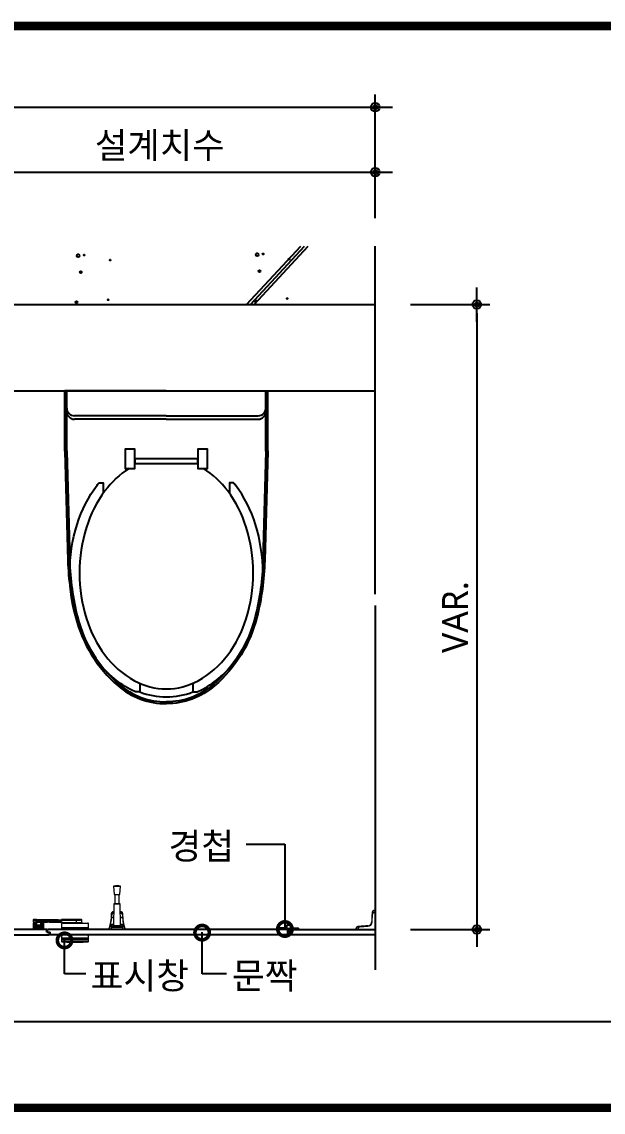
# Model space of a CAD drawing. Extents: x -256 to 8104, y -176 to 5714.
# Drawn here: x 3810 to 4485, y 2764 to 4029 of the extents above; entities that cross this region are included whole.
import ezdxf
from ezdxf.enums import TextEntityAlignment as Align

# ---------------------------------------------------------------- set-up
doc = ezdxf.new("R2010")
doc.units = 0
doc.header["$LTSCALE"] = 30
doc.layers.get('0').update_dxf_attribs({"linetype": 'CONTINUOUS'})
doc.layers.get('DEFPOINTS').update_dxf_attribs({"linetype": 'CONTINUOUS'})
for name, color, linetype in [('0_toilet', 6, 'CONTINUOUS'), ('DIM', 7, 'CONTINUOUS'), ('HAT', 8, 'CONTINUOUS'), ('경첩', 4, 'CONTINUOUS'), ('문자', 3, 'CONTINUOUS'), ('부자재', 4, 'CONTINUOUS'), ('옷걸이', 4, 'CONTINUOUS'), ('잠금쇠(회전형)', 4, 'CONTINUOUS'), ('치수', 1, 'CONTINUOUS'), ('해치', 8, 'CONTINUOUS')]:
    doc.layers.add(name, color=color, linetype=linetype)
doc.styles.add('돋움', font='malgun.ttf')
doc.dimstyles.new('10', dxfattribs={"dimscale": 10, "dimtxt": 3, "dimasz": 1, "dimexe": 1.5, "dimexo": 2, "dimgap": 1, "dimtad": 1, "dimdec": 0, "dimlunit": 6, "dimtxsty": '돋움', "dimblk": 'DIMDOT', "dimcen": -1, "dimdle": 1.5, "dimclrt": 3, "dimazin": 3, "dimtfac": 1, "dimtdec": 0, "dimtix": 1, "dimtmove": 2, "dimatfit": 3, "dimldrblk": 'DIMDOT', "dimarcsym": 0})

# ---------------------------------------------------------------- blocks, each defined once
blk = doc.blocks.new('DIMDOT')
at = {"linetype": 'Continuous'}
blk.add_line((-2, 0), (2, 0), dxfattribs=at)
for radius in [0.5, 0.25]:
    blk.add_circle((0, 0), radius, dxfattribs=at)
blk = doc.blocks.new('*D534')
at = {"layer": 'DEFPOINTS', "color": 0}
for p in [(202714.7, 3914.8), (202714.7, 3189.8), (202811.6, 3189.8)]:
    blk.add_point(p, dxfattribs=at)
at = {"layer": 'DIM', "color": 0, "lineweight": -2, "ltscale": 10}
for p, q in [((202734.7, 3914.8), (202826.6, 3914.8)), ((202811.6, 3904.8), (202811.6, 3199.8)), ((202734.7, 3189.8), (202826.6, 3189.8))]:
    blk.add_line(p, q, dxfattribs=at)
at = {"layer": 'DIM', "color": 0, "lineweight": -2, "xscale": 10, "yscale": 10, "zscale": 10}
for p, rotation in [((202811.6, 3914.8), 90), ((202811.6, 3189.8), 270)]:
    blk.add_blockref('DIMDOT', p, dxfattribs=dict(at, rotation=rotation))
at = {"layer": 'DIM', "color": 3, "insert": (202786.4, 3552.3), "char_height": 30, "attachment_point": 5, "rotation": 90, "style": '돋움'}
blk.add_mtext('VAR.', dxfattribs=at)
blk = doc.blocks.new('_DOTSMALL')
at = {"color": 0, "linetype": 'ByBlock', "const_width": 0.5}
blk.add_lwpolyline([(-0.0625, 0, 1), (0.0625, 0, 1)], format="xyb", close=True, dxfattribs=at)
blk = doc.blocks.new('A$C63EC304E')
at = {"layer": '치수', "color": 1, "xscale": 2.5, "yscale": 2.5, "zscale": 2.5, "rotation": 234.3098741996962}
blk.add_blockref('_DOTSMALL', (0.312, 0.312), dxfattribs=at)
blk = doc.blocks.new('A$C2BC9653E')
at = {"layer": '치수', "xscale": 0.3333333333333333, "yscale": 0.3333333333333333, "zscale": 0.3333333333333333}
blk.add_blockref('A$C63EC304E', (0, 0), dxfattribs=at)
blk = doc.blocks.new('A$C7FC71301')
at = {"layer": '치수', "rotation": 180}
blk.add_blockref('A$C2BC9653E', (0.208, 0.208), dxfattribs=at)
blk = doc.blocks.new('A$C4A20372B')
at = {"layer": '치수'}
blk.add_blockref('A$C7FC71301', (0, 0), dxfattribs=at)
blk = doc.blocks.new('A$C566469F5')
at = {"layer": '치수'}
blk.add_blockref('A$C4A20372B', (0, 0), dxfattribs=at)
blk = doc.blocks.new('A$C7E317CD4')
at = {"layer": '해치', "xscale": 2, "yscale": 2, "zscale": 2}
blk.add_blockref('A$C566469F5', (0, 0), dxfattribs=at)
blk = doc.blocks.new('A$C601D7F27')
at = {"layer": '치수'}
blk.add_blockref('A$C7E317CD4', (0, 0), dxfattribs=at)
blk = doc.blocks.new('A$C38802C08')
at = {"layer": '치수'}
blk.add_blockref('A$C601D7F27', (0, 0), dxfattribs=at)
blk = doc.blocks.new('*D535')
at = {"layer": 'DEFPOINTS', "color": 0}
for p in [(202693.7, 4068.3), (202193.7, 3995.2), (202693.7, 3995.2)]:
    blk.add_point(p, dxfattribs=at)
at = {"layer": 'DIM', "color": 0, "lineweight": -2, "ltscale": 10}
for p, q in [((202193.7, 4015.2), (202193.7, 4083.3)), ((202693.7, 4015.2), (202693.7, 4083.3)), ((202203.7, 4068.3), (202683.7, 4068.3))]:
    blk.add_line(p, q, dxfattribs=at)
at = {"layer": 'DIM', "color": 0, "lineweight": -2, "xscale": 10, "yscale": 10, "zscale": 10, "rotation": 180}
blk.add_blockref('DIMDOT', (202193.7, 4068.3), dxfattribs=at)
at = {"layer": 'DIM', "color": 0, "lineweight": -2, "xscale": 10, "yscale": 10, "zscale": 10}
blk.add_blockref('DIMDOT', (202693.7, 4068.3), dxfattribs=at)
at = {"layer": 'DIM', "color": 3, "insert": (202443.7, 4098), "char_height": 30, "attachment_point": 5, "style": '돋움'}
blk.add_mtext('설계치수', dxfattribs=at)
blk = doc.blocks.new('*D536')
at = {"layer": 'DEFPOINTS', "color": 0}
for p in [(202693.7, 4143.7), (201193.7, 3995.2), (202693.7, 3995.2)]:
    blk.add_point(p, dxfattribs=at)
at = {"layer": 'DIM', "color": 0, "lineweight": -2, "ltscale": 10}
for p, q in [((201193.7, 4015.2), (201193.7, 4158.7)), ((202693.7, 4015.2), (202693.7, 4158.7)), ((201203.7, 4143.7), (202683.7, 4143.7))]:
    blk.add_line(p, q, dxfattribs=at)
at = {"layer": 'DIM', "color": 0, "lineweight": -2, "xscale": 10, "yscale": 10, "zscale": 10, "rotation": 180}
blk.add_blockref('DIMDOT', (201193.7, 4143.7), dxfattribs=at)
at = {"layer": 'DIM', "color": 0, "lineweight": -2, "xscale": 10, "yscale": 10, "zscale": 10}
blk.add_blockref('DIMDOT', (202693.7, 4143.7), dxfattribs=at)
at = {"layer": 'DIM', "color": 3, "insert": (201943.7, 4173.3), "char_height": 30, "attachment_point": 5, "style": '돋움'}
blk.add_mtext('설계치수', dxfattribs=at)
blk = doc.blocks.new('A$C10E41893')
at = {"layer": '부자재'}
for p, q in [((6.5, 0), (6.5, 196)), ((123.3, 196), (6.5, 196)), ((123.3, 192.5), (6.5, 192.5)), ((54.8, 0), (54.8, 177.5)), ((61.4, 0), (61.4, 177.5)), ((6.5, 0), (6.5, -196)), ((54.8, 0), (54.8, -177.5)), ((61.4, 0), (61.4, -177.5)), ((123.3, -192.5), (6.5, -192.5)), ((123.3, -196), (6.5, -196))]:
    blk.add_line(p, q, dxfattribs=at)
for points in [[(122.7, 196, -0.012538), (123.3, 196), (334.6, 190.3, -0.055395), (444.7, 175.1, -0.154276), (576.9, 93.3, -0.179504), (611.5, 0, -0.179504)], [(122.8, 192.5, -0.012538), (123.2, 192.5), (334.5, 186.8, -0.055395), (443.8, 171.7, -0.154276), (574.3, 91, -0.179504), (608, 0, -0.179504)], [(572, 51.4), (588.8, 51.4), (588.8, 59.6, 0.021185), (583.3, 70.7, 0.106084), (528.4, 133.7, 0.085733), (452.6, 172.4, 0.075373), (358.7, 186.6, 0.075373), (264.8, 172.4, 0.085733), (189, 133.7, 0.007337), (184.4, 130.1), (184.4, 122), (204.7, 122)], [(156.7, -72, 0.089162), (200.2, -118.7, 0.085733), (270.3, -154.5, 0.075373), (358.7, -167.9, 0.075373), (447.1, -154.5, 0.085733), (517.2, -118.7, 0.106084), (567, -61.6, 0.126931), (582.8, 0, 0.126931), (567, 61.6, 0.106084), (517.2, 118.7, 0.085733), (447.1, 154.5, 0.075373), (358.7, 167.9, 0.075373), (270.3, 154.5, 0.085733), (200.2, 118.7, 0.089162), (156.7, 72)], [(588.8, -51.4, 0.090214), (598.2, 0, 0.090214), (588.8, 51.4, 0.106084)], [(122.7, -196, 0.012538), (123.3, -196), (334.6, -190.3, 0.055395), (444.7, -175.1, 0.154276), (576.9, -93.3, 0.179504), (611.5, 0, 0.179504)], [(122.8, -192.5, 0.012538), (123.2, -192.5), (334.5, -186.8, 0.055395), (443.8, -171.7, 0.154276), (574.3, -91, 0.179504), (608, 0, 0.179504)], [(572, -51.4), (588.8, -51.4), (588.8, -59.6, -0.021185), (583.3, -70.7, -0.106084), (528.4, -133.7, -0.085733), (452.6, -172.4, -0.075373), (358.7, -186.6, -0.075373), (264.8, -172.4, -0.085733), (189, -133.7, -0.007337), (184.4, -130.1), (184.4, -122), (204.7, -122)]]:
    blk.add_lwpolyline(points, format="xyb", dxfattribs=at)
blk.add_lwpolyline([(138, -60.8), (119.3, -60.8), (119.3, -79.5), (156.7, -79.5), (156.7, -60.8), (138, -60.8), (147.3, -60.8), (147.3, 60.8), (138, 60.8), (156.7, 60.8), (156.7, 79.5), (119.3, 79.5), (119.3, 60.8), (138, 60.8), (138, -60.8), (119.3, -60.8)], dxfattribs=at)
for centre, start, end in [((39.8, 177.5), 0, 90), ((46.4, 177.5), 0, 90), ((39.8, -177.5), 270, 0), ((46.4, -177.5), 270, 0)]:
    blk.add_arc(centre, 15, start, end, dxfattribs=at)
blk = doc.blocks.new('BASIC_20', base_point=(198473.5, 213.7))
for p, q in [((202693.7, 3578.9), (202693.7, 3982.5)), ((201193.7, 3914.8), (202693.7, 3914.8)), ((201193.7, 3814.8), (202693.7, 3814.8)), ((202693.7, 3565.6), (202693.7, 3143))]:
    blk.add_line(p, q)
at = {"color": 8}
for p, q in [((200957.6, 3083), (202920.2, 3083)), ((202920.2, 3083), (204305.4, 3083))]:
    blk.add_line(p, q, dxfattribs=at)
at = {"color": 8, "const_width": 10}
for points in [[(200957.6, 4237.9), (204305.4, 4237.9)], [(198520.9, 2983), (204305.4, 2983)]]:
    blk.add_lwpolyline(points, dxfattribs=at)
at = {"layer": '0_toilet'}
for p, q in [((202312.7, 3189.8), (202083.7, 3189.8)), ((202312.7, 3186.8), (202312.7, 3189.8)), ((202592.3, 3189.8), (202313.4, 3189.8)), ((202313.4, 3186.8), (202313.4, 3189.8)), ((202592.3, 3183.8), (202592.3, 3189.8)), ((202593.8, 3189.8), (202693.7, 3189.8)), ((202593.8, 3183.8), (202593.8, 3189.8)), ((202083.7, 3183.8), (202315.7, 3183.8)), ((202312.7, 3186.8), (202316.4, 3186.8)), ((202315.7, 3183.8), (202315.7, 3186.8)), ((202316.4, 3183.8), (202316.4, 3186.8)), ((202592.3, 3183.8), (202316.4, 3183.8)), ((202693.7, 3183.8), (202593.8, 3183.8))]:
    blk.add_line(p, q, dxfattribs=at)
at = {"layer": '경첩', "color": 4, "linetype": 'Continuous', "lineweight": 15}
for p, q in [((202689.7, 3204.2), (202689.5, 3201.3)), ((202689.5, 3201.3), (202689.8, 3201.1)), ((202689.5, 3201.3), (202689.8, 3201.1)), ((202689.5, 3201.3), (202689.5, 3200.9)), ((202689.5, 3200.9), (202689.8, 3200.7)), ((202689.5, 3200.7), (202689.8, 3200.4)), ((202689.5, 3200.7), (202689.5, 3199.8)), ((202690.1, 3207.5), (202689.7, 3198.6)), ((202689.7, 3205.6), (202690, 3205.3)), ((202689.7, 3205.2), (202690, 3205)), ((202689.7, 3205.2), (202689.7, 3204.6)), ((202689.7, 3204.6), (202689.9, 3204.3)), ((202689.7, 3204.2), (202689.9, 3204)), ((202689.9, 3208.9), (202689.8, 3206.2)), ((202689.8, 3206.2), (202690, 3206)), ((202689.9, 3208.9), (202690.1, 3208.7)), ((202689.9, 3198.6), (202690.3, 3207.5)), ((202690, 3209.5), (202690.2, 3209.4)), ((202690.2, 3210), (202690.1, 3207.5)), ((202690.4, 3208.6), (202690.5, 3210)), ((202692.4, 3209.8), (202692.4, 3209.9)), ((202692.4, 3209.9), (202693.7, 3209.9)), ((202692.4, 3209.8), (202692.4, 3209.5)), ((202693.7, 3209.8), (202692.4, 3209.8)), ((202692.4, 3209.5), (202693.7, 3209.5)), ((202692.6, 3212), (202692.6, 3212.3)), ((202693.7, 3212.3), (202692.6, 3212.3)), ((202692.6, 3212), (202693.7, 3212)), ((202693.7, 3212), (202693.7, 3212.3)), ((202693.7, 3209.9), (202693.7, 3212)), ((202693.7, 3209.5), (202693.7, 3209.8)), ((202693.7, 3209.5), (202693.7, 3191.3)), ((202671.4, 3190.9), (202671.2, 3190.9)), ((202671.2, 3190.9), (202671.2, 3189.8)), ((202671.2, 3189.8), (202671.4, 3189.8)), ((202671.4, 3189.8), (202671.4, 3190.9)), ((202671.4, 3189.8), (202673.6, 3189.8)), ((202675.9, 3193.4), (202673.4, 3193.3)), ((202673.4, 3193), (202674.9, 3193.1)), ((202673.6, 3189.8), (202673.6, 3191)), ((202673.6, 3191), (202673.7, 3191)), ((202673.7, 3191), (202673.9, 3191)), ((202673.7, 3191), (202673.7, 3189.8)), ((202673.7, 3189.8), (202673.9, 3189.8)), ((202673.9, 3193.5), (202674, 3193.5)), ((202673.9, 3193.5), (202674.1, 3193.3)), ((202673.9, 3189.8), (202673.9, 3191)), ((202692.2, 3189.8), (202673.9, 3189.8)), ((202677.2, 3193.7), (202674, 3193.5)), ((202684.9, 3193.8), (202675.9, 3193.4)), ((202675.9, 3193.1), (202684.9, 3193.6)), ((202677.2, 3193.7), (202677.5, 3193.5)), ((202677.9, 3193.7), (202678.1, 3193.5)), ((202678.2, 3193.7), (202678.5, 3193.5)), ((202681.6, 3193.9), (202678.9, 3193.8)), ((202678.9, 3193.8), (202679.2, 3193.5)), ((202681.6, 3193.9), (202681.9, 3193.7)), ((202682.3, 3193.9), (202682.5, 3193.7)), ((202682.6, 3193.9), (202682.9, 3193.7)), ((202683.3, 3194), (202683.5, 3193.7)), ((202684.7, 3194), (202683.3, 3194)), ((202684.9, 3194.1), (202684.7, 3194)), ((202684.7, 3194), (202684.9, 3193.8)), ((202685.9, 3194.2), (202686.1, 3194)), ((202686.4, 3194.4), (202686.6, 3194.2)), ((202686.7, 3194.5), (202686.9, 3194.3)), ((202687.1, 3194.7), (202687.3, 3194.6)), ((202687.4, 3194.9), (202687.5, 3194.7)), ((202688.4, 3195.9), (202688.6, 3195.7)), ((202688.6, 3196.1), (202688.8, 3195.9)), ((202688.9, 3196.6), (202689, 3196.4)), ((202689, 3196.8), (202689.2, 3196.6)), ((202689.1, 3197.2), (202689.3, 3197)), ((202689.5, 3197.5), (202689.3, 3197.7)), ((202689.3, 3197.7), (202689.5, 3197.5)), ((202689.5, 3199.3), (202689.4, 3199.2)), ((202689.4, 3199.2), (202689.7, 3199)), ((202689.4, 3199.2), (202689.4, 3198.6)), ((202689.4, 3198.3), (202689.6, 3198.1)), ((202689.4, 3198.1), (202689.6, 3197.9)), ((202689.5, 3199.8), (202689.7, 3199.5)), ((202689.5, 3199.8), (202689.5, 3199.7)), ((202689.5, 3199.7), (202689.7, 3199.4)), ((202689.5, 3199.7), (202689.5, 3199.3)), ((202689.5, 3199.3), (202689.7, 3199.1))]:
    blk.add_line(p, q, dxfattribs=at)
at = {"layer": '경첩', "color": 4, "linetype": 'Continuous', "lineweight": 15, "flags": 128}
for points in [[(202689.5, 3201.3), (202689.5, 3201.3), (202689.5, 3201.3)], [(202689.5, 3200.9), (202689.5, 3200.8), (202689.5, 3200.8), (202689.5, 3200.7)], [(202689.8, 3206.2), (202689.8, 3206.1), (202689.8, 3206), (202689.8, 3205.9), (202689.8, 3205.8), (202689.8, 3205.7), (202689.7, 3205.6), (202689.7, 3205.6), (202689.7, 3205.6)], [(202689.9, 3209.5), (202689.9, 3209.5), (202690, 3209.5), (202690, 3209.5), (202690, 3209.5), (202690, 3209.5), (202690, 3209.5), (202690, 3209.5), (202690, 3209.5)], [(202689.9, 3209.5), (202689.9, 3209.3), (202689.9, 3209.2), (202689.9, 3209.1), (202689.9, 3208.9)], [(202690.1, 3207.5), (202690.1, 3207.5), (202690.1, 3207.5), (202690.1, 3207.5), (202690.2, 3207.5), (202690.2, 3207.5), (202690.2, 3207.5), (202690.3, 3207.5), (202690.3, 3207.5)], [(202690.5, 3210), (202690.4, 3210), (202690.4, 3210), (202690.3, 3210), (202690.3, 3210), (202690.2, 3210), (202690.2, 3210), (202690.2, 3210), (202690.2, 3210)], [(202673.4, 3193), (202673.4, 3193.1), (202673.4, 3193.1), (202673.4, 3193.2), (202673.4, 3193.2), (202673.4, 3193.2), (202673.4, 3193.2), (202673.4, 3193.3), (202673.4, 3193.3)], [(202675.9, 3193.4), (202675.9, 3193.4), (202675.9, 3193.4), (202675.9, 3193.3), (202675.9, 3193.3), (202675.9, 3193.3), (202675.9, 3193.2), (202675.9, 3193.2), (202675.9, 3193.1)], [(202677.9, 3193.7), (202677.9, 3193.7), (202677.9, 3193.7), (202677.8, 3193.7), (202677.7, 3193.7), (202677.6, 3193.7), (202677.5, 3193.7), (202677.4, 3193.7), (202677.2, 3193.7)], [(202678.9, 3193.8), (202678.8, 3193.8), (202678.7, 3193.8), (202678.6, 3193.8), (202678.5, 3193.8), (202678.4, 3193.7), (202678.3, 3193.7), (202678.3, 3193.7), (202678.2, 3193.7), (202678.2, 3193.7)], [(202682.3, 3193.9), (202682.3, 3193.9), (202682.2, 3193.9), (202682.2, 3193.9), (202682.1, 3193.9), (202682, 3193.9), (202681.9, 3193.9), (202681.7, 3193.9), (202681.6, 3193.9)], [(202683.3, 3194), (202683.2, 3194), (202683, 3194), (202682.9, 3194), (202682.8, 3194), (202682.7, 3194), (202682.7, 3193.9), (202682.6, 3193.9), (202682.6, 3193.9)], [(202684.9, 3193.8), (202684.9, 3193.8), (202684.9, 3193.8), (202684.9, 3193.8), (202684.9, 3193.7), (202684.9, 3193.7), (202684.9, 3193.6), (202684.9, 3193.6), (202684.9, 3193.6)], [(202689.3, 3197.7), (202689.3, 3197.7), (202689.3, 3197.7)], [(202689.4, 3198.3), (202689.4, 3198.1), (202689.4, 3198.1)], [(202689.7, 3198.6), (202689.7, 3198.6), (202689.7, 3198.6), (202689.7, 3198.6), (202689.7, 3198.6), (202689.8, 3198.6), (202689.8, 3198.6), (202689.9, 3198.6), (202689.9, 3198.6)]]:
    blk.add_lwpolyline(points, dxfattribs=at)
at = {"layer": '경첩', "color": 4, "linetype": 'Continuous', "lineweight": 15}
for centre, radius, start, end in [((202692.4, 3207.4), 2.35, 90, 177.3017), ((202692.6, 3209.9), 2.35, 90, 177.3017), ((202692.4, 3207.4), 2.1, 90, 177.3017), ((202692.6, 3209.9), 2.1, 90, 177.3017), ((202673.5, 3190.9), 2.35, 92.6983, 180), ((202673.5, 3190.9), 2.1, 92.6983, 180), ((202676, 3191), 2.35, 92.6983, 180), ((202676, 3191), 2.1, 92.6983, 180), ((202684.7, 3198.8), 5.25, 272.6983, 357.3017), ((202684.7, 3198.8), 5, 272.6983, 357.3017), ((202684.7, 3198.8), 4.75, 272.6983, 285), ((202684.7, 3198.8), 4.75, 284.9998, 291.7506), ((202684.7, 3198.8), 4.75, 294.9948, 301.2998), ((202684.7, 3198.8), 4.75, 301.2991, 304.3858), ((202684.7, 3198.8), 4.75, 304.3849, 322.5608), ((202684.7, 3198.8), 4.75, 322.5612, 325.6145), ((202684.7, 3198.8), 4.75, 325.6151, 331.8264), ((202684.7, 3198.8), 4.75, 335.0052, 340.234), ((202684.7, 3198.8), 4.75, 340.234, 346.7569), ((202684.7, 3198.8), 4.75, 346.8377, 351.3944), ((202684.7, 3198.8), 4.75, 354.0912, 357.3017), ((202692.2, 3191.3), 1.5, 270, 0)]:
    blk.add_arc(centre, radius, start, end, dxfattribs=at)
at = {"layer": '부자재'}
for p, q in [((202581.6, 3190.7), (202581.6, 3189.8)), ((202592.3, 3189.8), (202581.6, 3189.8)), ((202589.3, 3191.9), (202582.1, 3191.4)), ((202582.9, 3190.9), (202582.9, 3189.8)), ((202593.1, 3190.3), (202593.1, 3189.5)), ((202593.3, 3189.5), (202593.1, 3189.5)), ((202593.3, 3190.3), (202593.3, 3189.5)), ((202593.8, 3189.8), (202604.8, 3189.8)), ((202593.8, 3189.8), (202593.8, 3189.8)), ((202596.1, 3191.9), (202604.2, 3191.4)), ((202603.5, 3190.9), (202603.5, 3189.8)), ((202604.8, 3190.7), (202604.8, 3189.8))]:
    blk.add_line(p, q, dxfattribs=at)
at = {"layer": '부자재', "color": 1}
blk.add_circle((202593.2, 3193), 2.34, dxfattribs=at)
at = {"layer": '부자재'}
for centre, radius, start, end in [((202582.3, 3190.7), 0.7, 101.7765, 181.6712), ((202583.7, 3190.6), 0.884, 113.4077, 164.5497), ((202589.3, 3193.2), 1.29, 272.9231, 352.4724), ((202593.2, 3193), 2.62, 270, 180), ((202593.5, 3188.8), 1.65, 102.5267, 141.5475), ((202592.8, 3188.8), 1.65, 43.1003, 77.4733), ((202593.3, 3192.6), 2.86, 280.084, 345.9792), ((202597.1, 3193.2), 1.29, 187.5276, 267.0769), ((202602.7, 3190.6), 0.884, 15.4503, 67.3004), ((202604.1, 3190.7), 0.7, 358.3288, 78.2235)]:
    blk.add_arc(centre, radius, start, end, dxfattribs=at)
at = {"layer": '옷걸이', "lineweight": 15}
for p, q in [((202390.2, 3240.1), (202390.9, 3230.6)), ((202390.2, 3240.1), (202398.2, 3240.1)), ((202397.4, 3230.6), (202398.2, 3240.1)), ((202390.9, 3230.6), (202397.4, 3230.6)), ((202391.7, 3230.6), (202391.7, 3219.8)), ((202396.7, 3219.8), (202396.7, 3230.6)), ((202390.4, 3219.5), (202390.2, 3194.3)), ((202397.9, 3219.5), (202390.4, 3219.5)), ((202390.7, 3219.8), (202394.2, 3219.8)), ((202394.2, 3219.8), (202397.7, 3219.8)), ((202398.2, 3194.3), (202397.9, 3219.5)), ((202387.9, 3204.1), (202390.3, 3204.1)), ((202390.3, 3203.3), (202387.9, 3203.3)), ((202390.4, 3210.4), (202390.3, 3210.4)), ((202390.3, 3210.4), (202390.3, 3210.3)), ((202390.4, 3210.3), (202390.3, 3210.3)), ((202390.3, 3208.8), (202390.3, 3208.4)), ((202390.3, 3208.8), (202390.4, 3208.8)), ((202390.3, 3208.4), (202390.3, 3208.4)), ((202398.1, 3210.4), (202398, 3210.4)), ((202398.1, 3210.3), (202398, 3210.3)), ((202398, 3208.8), (202398.1, 3208.8)), ((202398.1, 3208.4), (202398, 3208.4)), ((202398.1, 3210.4), (202398.1, 3210.3)), ((202398.1, 3208.8), (202398.1, 3208.4)), ((202398.1, 3204.1), (202400.5, 3204.1)), ((202400.5, 3203.3), (202398.1, 3203.3)), ((202384.7, 3189.8), (202385.5, 3192.3)), ((202387.1, 3189.8), (202384.7, 3189.8)), ((202385.5, 3192.3), (202385.5, 3192.4)), ((202385.5, 3192.3), (202385.5, 3192.3)), ((202386.5, 3193.1), (202386.4, 3193.1)), ((202387.9, 3195.2), (202386.5, 3195.2)), ((202387.9, 3195.2), (202386.5, 3195.2)), ((202386.5, 3193), (202386.5, 3193)), ((202401.9, 3193), (202386.5, 3193)), ((202387.9, 3192.3), (202387.1, 3189.8)), ((202401.3, 3189.8), (202387.1, 3189.8)), ((202387.9, 3194.6), (202387.9, 3195.2)), ((202387.9, 3192.3), (202387.9, 3193)), ((202387.9, 3193), (202400.5, 3193)), ((202400.5, 3192.3), (202387.9, 3192.3)), ((202399, 3194.3), (202389.4, 3194.3)), ((202400.4, 3195.2), (202400.5, 3194.6)), ((202401.9, 3195.2), (202400.5, 3195.2)), ((202401.9, 3195.2), (202400.5, 3195.2)), ((202400.5, 3192.3), (202400.5, 3193)), ((202401.3, 3189.8), (202400.5, 3192.3)), ((202403.7, 3189.8), (202401.3, 3189.8)), ((202402, 3193.1), (202401.9, 3193.1)), ((202402, 3193.1), (202401.9, 3193.1)), ((202401.9, 3193), (202401.9, 3193)), ((202402.8, 3192.4), (202402.8, 3192.3)), ((202402.8, 3192.3), (202402.9, 3192.3)), ((202402.9, 3192.3), (202403.7, 3189.8))]:
    blk.add_line(p, q, dxfattribs=at)
at = {"layer": '옷걸이', "lineweight": 15, "flags": 128}
for points in [[(202387.6, 3203.3), (202387.6, 3203.3), (202387.6, 3203.3), (202387.7, 3203.3), (202387.7, 3203.3), (202387.7, 3203.3), (202387.8, 3203.3), (202387.8, 3203.3), (202387.9, 3203.3)], [(202390.3, 3210.4), (202390.2, 3210.4), (202389.9, 3210.4), (202389.6, 3210.3), (202389.2, 3210.3), (202388.9, 3210.2), (202388.7, 3210), (202388.4, 3209.9), (202388.2, 3209.7), (202388, 3209.5), (202387.9, 3209.3), (202387.8, 3209), (202387.8, 3208.8), (202387.8, 3208.8)], [(202390.3, 3210.3), (202389.8, 3210.3), (202389.4, 3210.2), (202389.1, 3210.1), (202388.7, 3210), (202388.4, 3209.8), (202388.1, 3209.6), (202388, 3209.3), (202387.8, 3209.1), (202387.8, 3208.7), (202387.8, 3208.7)], [(202387.8, 3207.2), (202387.8, 3207.5), (202387.9, 3207.7), (202388.1, 3208), (202388.3, 3208.2), (202388.6, 3208.4), (202389, 3208.5), (202389.3, 3208.7), (202389.7, 3208.7), (202390.3, 3208.8)], [(202390.3, 3208.4), (202389.8, 3208.4), (202389.4, 3208.3), (202389.1, 3208.2), (202388.8, 3208.1), (202388.5, 3207.9), (202388.3, 3207.7), (202388.2, 3207.5), (202388.1, 3207.2), (202388, 3207)], [(202400.6, 3208.7), (202400.6, 3208.7), (202400.6, 3208.9), (202400.5, 3209.2), (202400.4, 3209.4), (202400.3, 3209.6), (202400.1, 3209.8), (202399.9, 3209.9), (202399.6, 3210.1), (202399.3, 3210.2), (202399, 3210.3), (202398.7, 3210.4), (202398.4, 3210.4), (202398.1, 3210.4)], [(202400.6, 3208.7), (202400.6, 3209), (202400.5, 3209.2), (202400.3, 3209.5), (202400.1, 3209.7), (202399.8, 3209.9), (202399.5, 3210.1), (202399.1, 3210.2), (202398.7, 3210.3), (202398.2, 3210.3), (202398.1, 3210.3)], [(202398.1, 3208.8), (202398.5, 3208.8), (202398.9, 3208.7), (202399.3, 3208.6), (202399.7, 3208.4), (202400, 3208.2), (202400.2, 3208), (202400.4, 3207.8), (202400.6, 3207.5), (202400.6, 3207.2)], [(202400.4, 3207), (202400.3, 3207.3), (202400.2, 3207.5), (202400, 3207.8), (202399.8, 3208), (202399.5, 3208.1), (202399.2, 3208.3), (202398.9, 3208.4), (202398.5, 3208.4), (202398.1, 3208.4)], [(202400.8, 3203.3), (202400.8, 3203.3), (202400.8, 3203.3), (202400.7, 3203.3), (202400.7, 3203.3), (202400.7, 3203.3), (202400.6, 3203.3), (202400.6, 3203.3), (202400.5, 3203.3)], [(202386.3, 3195), (202386.3, 3195), (202386.3, 3195)], [(202386.5, 3193.1), (202386.4, 3193.1), (202386.4, 3193.1)], [(202386.5, 3195.2), (202386.5, 3195.2), (202386.5, 3195.2)], [(202386.5, 3193.1), (202386.5, 3193.1), (202386.5, 3193)], [(202386.5, 3193.1), (202386.5, 3193.1), (202386.5, 3193.1)], [(202388.7, 3193.1), (202388.3, 3193.1), (202388, 3193.1), (202388, 3193.1), (202388.1, 3193.2), (202388.3, 3193.2), (202388.5, 3193.2)], [(202390.2, 3195.6), (202389.6, 3195.5), (202388.4, 3195.5)], [(202400, 3195.5), (202398.4, 3195.6), (202398.2, 3195.6)], [(202399.9, 3193.2), (202400.2, 3193.2), (202400.4, 3193.2), (202400.4, 3193.1), (202400.2, 3193.1), (202399.9, 3193.1), (202399.4, 3193.1)], [(202401.9, 3193), (202401.9, 3193.1), (202401.9, 3193.1)], [(202401.9, 3193.1), (202401.9, 3193.1), (202401.9, 3193.1)]]:
    blk.add_lwpolyline(points, dxfattribs=at)
at = {"layer": '옷걸이', "lineweight": 15}
for centre, radius, start, end in [((202394.2, 3229.8), 11, 68.7607, 111.2393), ((202390.7, 3219.5), 0.25, 90, 179.5), ((202397.7, 3219.5), 0.25, 0.5, 90), ((202335, 3207.5), 52.8, 346.2317, 355.4136), ((202335, 3207.5), 53, 346.5097, 355.4136), ((202335, 3207.5), 52.8, 355.4136, 356.451), ((202335, 3207.5), 52.8, 356.4511, 359.6096), ((202387.9, 3204.3), 0.23, 185.4574, 275.1888), ((202335, 3207.5), 52.8, 359.6096, 1.2369), ((202388, 3207.2), 0.227, 188.2087, 276.392), ((202335, 3207.4), 53, 356.4511, 359.6096), ((202354, 3206.7), 34.1, 354.2736, 355.5668), ((202335, 3209.2), 55.3, 359.6189, 1.2073), ((202453.4, 3209.2), 55.3, 178.7927, 180.3811), ((202400.4, 3207.2), 0.227, 263.608, 351.7913), ((202453.4, 3207.4), 53, 180.3904, 183.5489), ((202400.5, 3204.3), 0.23, 264.8112, 354.5426), ((202434.4, 3206.7), 34.1, 184.4333, 185.7264), ((202453.4, 3207.5), 53, 184.5864, 193.4903), ((202453.4, 3207.5), 52.8, 178.7631, 180.3904), ((202453.4, 3207.5), 52.8, 180.3904, 183.5489), ((202453.4, 3207.5), 52.8, 183.5489, 184.5865), ((202453.4, 3207.5), 52.8, 184.5864, 193.7683), ((202336.3, 3207.2), 51.5, 343.2376, 346.2577), ((202386.6, 3192), 1.17, 101.397, 160.6752), ((202386.5, 3192), 1, 89.9937, 161.8081), ((202336.6, 3207.4), 51.3, 343.5226, 346.2377), ((202386.5, 3194.9), 0.25, 90.2728, 166.2395), ((202386.5, 3194.9), 0.247, 89.2585, 165.9158), ((202386, 3195.3), 2.24, 284.8265, 3.5932), ((202386.1, 3194.9), 1.81, 282.0607, 352.5143), ((202388.2, 3195.2), 0.248, 89.5881, 179.723), ((202388.3, 3195.1), 0.376, 79.9393, 150.5456), ((202388.3, 3195.2), 0.307, 84.7786, 118.9817), ((202388, 3194.6), 1.43, 284.1057, 346.9245), ((202394.3, 3594.2), 401.1, 269.1968, 270.7316), ((202400.4, 3194.6), 1.44, 193.1186, 255.9655), ((202400.1, 3195.1), 0.4, 32.0092, 97.8083), ((202400.1, 3195.2), 0.271, 58.6344, 97.6053), ((202402.4, 3195.3), 2.24, 176.3909, 255.1894), ((202400.2, 3195.2), 0.248, 0.277, 90.4119), ((202402.3, 3194.9), 1.8, 186.7864, 258.2605), ((202401.9, 3194.9), 0.25, 13.7617, 89.4531), ((202401.9, 3194.9), 0.247, 14.0842, 90.7415), ((202451.6, 3207.3), 51.2, 193.7584, 196.469), ((202401.9, 3192), 1, 18.1919, 90.0063), ((202401.8, 3192), 1.16, 19.2937, 79.3942), ((202452.4, 3207.3), 51.7, 193.7493, 196.7564)]:
    blk.add_arc(centre, radius, start, end, dxfattribs=at)
at = {"layer": '잠금쇠(회전형)', "linetype": 'Continuous', "lineweight": 15}
for p, q in [((202296.9, 3200.9), (202296.9, 3198.4)), ((202299.3, 3201.4), (202297.4, 3201.4)), ((202325.7, 3201.2), (202303.2, 3201.2)), ((202325.7, 3201.2), (202303.2, 3201.2)), ((202303.2, 3201.2), (202303.2, 3201.2)), ((202303.2, 3200.9), (202347.2, 3200.9)), ((202303.2, 3200.4), (202303.2, 3200.9)), ((202303.2, 3200.4), (202303.2, 3198.9)), ((202347.2, 3200.4), (202303.2, 3200.4)), ((202325.7, 3201.2), (202325.7, 3201.2)), ((202352.9, 3201.4), (202329.6, 3201.4)), ((202347.2, 3200.9), (202347.2, 3200.4)), ((202347.2, 3197.9), (202347.2, 3200.4)), ((202353.4, 3197.9), (202353.4, 3200.9)), ((202296.9, 3198.4), (202300.2, 3198.4)), ((202296.9, 3196.8), (202296.9, 3189.8)), ((202297.3, 3196.8), (202296.9, 3196.8)), ((202296.9, 3189.8), (202309.4, 3189.8)), ((202297.3, 3191.8), (202297.3, 3196.8)), ((202297.3, 3196.8), (202297.8, 3196.8)), ((202309, 3191.8), (202297.3, 3191.8)), ((202297.4, 3197.3), (202297.8, 3197.3)), ((202297.8, 3196.8), (202297.8, 3197.3)), ((202297.8, 3197.3), (202299.7, 3197.3)), ((202297.8, 3196.8), (202297.8, 3192.2)), ((202299.7, 3196.8), (202297.8, 3196.8)), ((202297.8, 3192.2), (202297.9, 3192.3)), ((202297.9, 3196.3), (202299.7, 3196.3)), ((202297.9, 3192.3), (202297.9, 3196.3)), ((202298.4, 3195.8), (202297.9, 3196.3)), ((202297.9, 3192.3), (202298, 3192.3)), ((202298, 3192.3), (202308.3, 3192.3)), ((202298.4, 3195.8), (202298.4, 3192.3)), ((202299.7, 3195.8), (202298.4, 3195.8)), ((202298.9, 3194.8), (202298.9, 3193.3)), ((202306.1, 3194.8), (202298.9, 3194.8)), ((202298.9, 3193.3), (202306.1, 3193.3)), ((202299.2, 3195), (202305.9, 3195)), ((202305.9, 3193), (202299.2, 3193)), ((202299.7, 3196.8), (202299.7, 3197.3)), ((202299.7, 3197.3), (202300.7, 3197.3)), ((202299.7, 3196.3), (202299.7, 3196.8)), ((202300.2, 3196.8), (202299.7, 3196.8)), ((202299.7, 3196.3), (202299.7, 3195.8)), ((202299.7, 3196.3), (202300.2, 3196.3)), ((202300.7, 3195.8), (202299.7, 3195.8)), ((202300.2, 3198.4), (202300.2, 3198.4)), ((202300.2, 3196.8), (202300.2, 3196.3)), ((202300.7, 3196.8), (202300.2, 3196.8)), ((202300.2, 3196.3), (202300.7, 3196.3)), ((202300.7, 3197.9), (202300.7, 3195)), ((202329.6, 3198.9), (202303.2, 3198.9)), ((202305.7, 3195), (202305.7, 3197.9)), ((202305.7, 3197.3), (202306.7, 3197.3)), ((202306.2, 3196.8), (202305.7, 3196.8)), ((202305.7, 3196.3), (202306.2, 3196.3)), ((202306.7, 3195.8), (202305.7, 3195.8)), ((202305.9, 3195), (202307.2, 3195)), ((202307.2, 3193), (202305.9, 3193)), ((202307.4, 3194.8), (202306.1, 3194.8)), ((202306.1, 3193.3), (202307.4, 3193.3)), ((202306.2, 3198.4), (202313.4, 3198.4)), ((202306.7, 3196.8), (202306.2, 3196.8)), ((202306.2, 3196.3), (202306.2, 3196.8)), ((202306.2, 3196.3), (202306.7, 3196.3)), ((202306.7, 3197.3), (202306.7, 3196.8)), ((202306.7, 3197.3), (202308.5, 3197.3)), ((202308.5, 3196.8), (202306.7, 3196.8)), ((202306.7, 3196.8), (202306.7, 3196.3)), ((202306.7, 3196.3), (202308.4, 3196.3)), ((202306.7, 3196.3), (202306.7, 3195.8)), ((202307.9, 3195.8), (202306.7, 3195.8)), ((202307.4, 3193.3), (202307.4, 3194.8)), ((202308.4, 3196.3), (202307.9, 3195.8)), ((202307.9, 3192.3), (202307.9, 3195.8)), ((202308.3, 3192.3), (202308.4, 3192.3)), ((202308.4, 3196.3), (202308.4, 3192.3)), ((202308.4, 3192.3), (202308.5, 3192.2)), ((202308.5, 3197.3), (202308.5, 3196.8)), ((202308.5, 3197.3), (202308.9, 3197.3)), ((202308.5, 3192.2), (202308.5, 3196.8)), ((202308.5, 3196.8), (202309, 3196.8)), ((202309, 3196.8), (202309, 3191.8)), ((202309.4, 3196.8), (202309, 3196.8)), ((202309.4, 3189.8), (202309.4, 3196.8)), ((202315.4, 3198.4), (202328.4, 3198.4)), ((202328.4, 3198.4), (202328.4, 3198.4)), ((202329.9, 3196.8), (202329.9, 3191.9)), ((202360.9, 3191.9), (202329.9, 3191.9)), ((202329.9, 3191.8), (202329.9, 3190)), ((202329.9, 3191.8), (202360.9, 3191.8)), ((202329.9, 3190), (202360.9, 3190)), ((202360.7, 3189.8), (202330.2, 3189.8)), ((202331.2, 3197.4), (202331.2, 3197.6)), ((202360.9, 3196.9), (202331.4, 3196.9)), ((202332, 3197.4), (202332, 3197.9)), ((202332, 3197.9), (202347.2, 3197.9)), ((202332, 3197.4), (202360.4, 3197.4)), ((202337.7, 3191.9), (202337.7, 3191.8)), ((202347.2, 3197.4), (202347.2, 3197.9)), ((202347.2, 3197.9), (202353.4, 3197.9)), ((202353.2, 3191.8), (202353.2, 3191.9)), ((202357.8, 3191.8), (202357.8, 3191.9)), ((202359.9, 3191.8), (202359.9, 3191.9)), ((202359.9, 3191.8), (202359.9, 3191.9)), ((202360.9, 3191.9), (202360.9, 3196.9)), ((202360.9, 3190), (202360.9, 3191.8)), ((202329.7, 3179.8), (202329.7, 3178.8)), ((202361.2, 3179.8), (202329.7, 3179.8)), ((202361.2, 3178.8), (202329.7, 3178.8)), ((202329.7, 3177.8), (202329.7, 3176.2)), ((202361.2, 3177.8), (202329.7, 3177.8)), ((202329.7, 3176.2), (202345.4, 3176.2)), ((202345.4, 3175.7), (202330.1, 3175.7)), ((202360.7, 3178.3), (202330.2, 3178.3)), ((202360.7, 3178.3), (202330.2, 3178.3)), ((202360.5, 3183.7), (202330.4, 3183.7)), ((202330.5, 3183.8), (202345.4, 3183.8)), ((202333.3, 3175.5), (202357.5, 3175.5)), ((202333.3, 3175.5), (202345.4, 3175.5)), ((202357.3, 3175.4), (202333.6, 3175.4)), ((202339.8, 3175.3), (202351, 3175.3)), ((202339.8, 3175.3), (202339.8, 3175.3)), ((202342.7, 3175.2), (202342.7, 3175.3)), ((202343.2, 3175), (202347.6, 3175)), ((202343.2, 3175), (202347.6, 3175)), ((202343.6, 3175.3), (202343.6, 3175.2)), ((202343.6, 3175.2), (202347.2, 3175.2)), ((202347.2, 3175), (202343.7, 3175)), ((202345.4, 3183.8), (202360.3, 3183.8)), ((202345.4, 3176.2), (202361.2, 3176.2)), ((202360.7, 3175.7), (202345.4, 3175.7)), ((202345.4, 3175.5), (202357.6, 3175.5)), ((202347.2, 3175.2), (202347.2, 3175.3)), ((202348.1, 3175.3), (202348.1, 3175.2)), ((202351, 3175.3), (202351.2, 3175.3)), ((202361.2, 3178.8), (202361.2, 3179.8)), ((202361.2, 3176.2), (202361.2, 3177.8))]:
    blk.add_line(p, q, dxfattribs=at)
at = {"layer": '잠금쇠(회전형)', "linetype": 'Continuous', "lineweight": 15, "flags": 128}
for points in [[(202303.2, 3201.2), (202302.5, 3201.2), (202301.9, 3201.2), (202301.3, 3201.2), (202300.7, 3201.3), (202300.2, 3201.3), (202299.8, 3201.3), (202299.5, 3201.3), (202299.3, 3201.4), (202299.3, 3201.4), (202299.3, 3201.4)], [(202339.7, 3175.2), (202339.6, 3175.2), (202339.5, 3175.3), (202339.5, 3175.3), (202339.6, 3175.3), (202339.8, 3175.3)], [(202343.7, 3175), (202343.7, 3175), (202343.6, 3175.1), (202343.6, 3175.1), (202343.6, 3175.1), (202343.6, 3175.1), (202343.6, 3175.1), (202343.6, 3175.1), (202343.6, 3175.2)], [(202347.2, 3175), (202347.2, 3175), (202347.2, 3175.1), (202347.2, 3175.1), (202347.2, 3175.1), (202347.2, 3175.1), (202347.2, 3175.1), (202347.2, 3175.1), (202347.2, 3175.2)], [(202351.2, 3175.3), (202351.2, 3175.3), (202351.3, 3175.3), (202351.4, 3175.3), (202351.3, 3175.2), (202351.1, 3175.2)]]:
    blk.add_lwpolyline(points, dxfattribs=at)
at = {"layer": '잠금쇠(회전형)', "linetype": 'Continuous', "lineweight": 15}
for centre, radius, start, end in [((202297.4, 3200.9), 0.5, 90, 180), ((202303.2, 3246.8), 46.4, 262.2082, 269.9516), ((202303.2, 3239.8), 38.9, 261.4299, 269.9411), ((202325.7, 3240.8), 39.6, 270.014, 275.6703), ((202347.1, 3239.7), 38.8, 270.0516, 278.5774), ((202347.1, 3246.8), 46.3, 270.0429, 277.7974), ((202352.9, 3200.9), 0.5, 0, 90), ((202303.2, 3158.9), 39.9, 90.0704, 99.0775), ((202297.4, 3196.8), 0.5, 90, 180), ((202297.8, 3196.8), 0.485, 91.9622, 181.8362), ((202298.1, 3191.5), 0.816, 110.8265, 158.264), ((202299.2, 3194.8), 0.25, 90, 180), ((202299.2, 3193.3), 0.25, 180, 270), ((202299.7, 3196.8), 0.5, 0, 90), ((202299.7, 3196.3), 0.5, 270, 0), ((202303.2, 3158.1), 40.4, 85.7371, 94.238), ((202300.2, 3197.9), 0.5, 0.4364, 88.0475), ((202303.2, 3170.3), 27.7, 84.8219, 95.1479), ((202306.2, 3197.9), 0.5, 89.9688, 179.9724), ((202306.7, 3196.8), 0.5, 90, 180), ((202306.7, 3196.3), 0.5, 180, 270), ((202307.2, 3194.8), 0.25, 0, 90), ((202307.2, 3193.3), 0.25, 270, 0), ((202308.5, 3196.8), 0.485, 358.1638, 88.0378), ((202308.3, 3191.5), 0.816, 21.736, 69.1735), ((202308.9, 3196.8), 0.5, 0, 90), ((202314.4, 3159.1), 39.3, 88.5426, 91.4397), ((202320.9, 3219.4), 22.3, 289.4853, 292.988), ((202328.4, 3196.8), 1.56, 359.595, 89.9503), ((202329.7, 3197.3), 1.54, 8.6008, 92.9035), ((202351.9, 3149.1), 52.5, 113.1385, 114.7084), ((202330.2, 3190), 0.25, 180, 270), ((202332, 3196.7), 1.18, 89.4884, 132.259), ((202332.9, 3197.5), 1.69, 184.5827, 202.3275), ((202331.9, 3196.8), 0.588, 82.6337, 171.8516), ((202353.9, 3197.9), 0.5, 180, 270), ((202360.4, 3196.9), 0.5, 0, 90), ((202360.7, 3190), 0.25, 270, 0), ((202340.7, 3179.8), 11, 159.2996, 180), ((202329.7, 3178.3), 0.5, 0, 90), ((202329.7, 3178.3), 0.5, 270, 0), ((202330.2, 3176.2), 0.5, 180, 264.5584), ((202345.4, 3336.3), 161.3, 264.5584, 265.686), ((202330.5, 3183.6), 0.15, 90, 159.2996), ((202333.3, 3175.6), 0.125, 265.686, 270), ((202333.6, 3175.6), 0.125, 235.4626, 265.7969), ((202345.4, 3336.5), 161.5, 265.7969, 269.2276), ((202339.7, 3173.5), 1.78, 88.6382, 96.0273), ((202345.7, 3255.9), 80.9, 265.7789, 267.8287), ((202345.8, 3256), 80.8, 266.5383, 267.829), ((202342.6, 3175.2), 0.114, 281.5317, 6.6087), ((202343.7, 3205.8), 30.7, 268.0585, 270.0013), ((202343.6, 3197.7), 22.6, 267.7351, 270.0014), ((202347.2, 3197.5), 22.4, 269.9881, 272.2754), ((202347.2, 3205.5), 30.5, 269.9897, 271.9505), ((202345.4, 3336.5), 161.5, 270.7724, 274.2031), ((202345.1, 3256), 80.8, 272.171, 273.4617), ((202348.2, 3175.2), 0.114, 173.3913, 258.4683), ((202345.1, 3255.9), 80.9, 272.1713, 274.2211), ((202351.1, 3175.3), 0.0882, 204.5731, 265.3621), ((202351.2, 3174.1), 1.13, 83.0858, 90.7191), ((202357.2, 3175.6), 0.125, 274.2031, 304.5374), ((202357.5, 3175.6), 0.125, 270, 274.314), ((202345.4, 3336.3), 161.3, 274.314, 275.4416), ((202360.3, 3183.6), 0.15, 20.7004, 90), ((202350.1, 3179.8), 11, 0, 20.7004), ((202361.2, 3178.3), 0.5, 90, 180), ((202361.2, 3178.3), 0.5, 180, 270), ((202360.7, 3176.2), 0.5, 275.4416, 0)]:
    blk.add_arc(centre, radius, start, end, dxfattribs=at)
at = {"layer": '치수'}
for p, q in [((202543.8, 3288.8), (202588.8, 3288.8)), ((202588.8, 3288.8), (202588.8, 3192.6)), ((202333.2, 3138.3), (202333.2, 3177.3)), ((202492.8, 3138.3), (202492.8, 3186.8)), ((202357.9, 3138.3), (202333.2, 3138.3)), ((202521.3, 3138.3), (202492.8, 3138.3))]:
    blk.add_line(p, q, dxfattribs=at)
at = {"layer": '해치'}
for p, q in [((202544.5, 3914.8), (202607.2, 3982.5)), ((202553.3, 3914.8), (202616, 3982.5))]:
    blk.add_line(p, q, dxfattribs=at)
at = {"layer": '해치', "color": 2}
blk.add_line((202548.9, 3914.8), (202611.6, 3982.5), dxfattribs=at)
at = {"layer": '해치'}
for centre, radius in [((202349.2, 3971.5), 1.68), ((202356.1, 3972.3), 0.56), ((202556.6, 3972.7), 1.68), ((202563.6, 3973.5), 0.56), ((202386.1, 3966.4), 0.56), ((202593.6, 3967.5), 0.56), ((202352, 3952.4), 1.12), ((202559.4, 3953.6), 1.12), ((202591.3, 3921.7), 0.559), ((202347.2, 3917.6), 1.12), ((202383.9, 3920.5), 0.559), ((202554.6, 3918.9), 1.12)]:
    blk.add_circle(centre, radius, dxfattribs=at)
at = {"layer": 'HAT', "xscale": 0.6000000000003638, "yscale": 0.6000000000003638, "zscale": 0.6000000000003638, "rotation": 270}
blk.add_blockref('A$C10E41893', (202451.3, 3818.7), dxfattribs=at)
at = {"layer": '해치', "yscale": 20, "zscale": 20}
for p, xscale, rotation in [((202497, 3190.4), -20, 89.99999999999984), ((202584.7, 3194.6), 20, 270), ((202337.4, 3181.4), -20, 89.99999999999984)]:
    blk.add_blockref('A$C38802C08', p, dxfattribs=dict(at, xscale=xscale, rotation=rotation))
at = {"layer": '문자', "style": '돋움'}
for s, p in [('경첩', (202491.9, 3287.1)), ('표시창', (202420.6, 3136.6)), ('문짝', (202565.4, 3136.6))]:
    blk.add_text(s, height=30.34, dxfattribs=at).set_placement(p, align=Align.MIDDLE)
at = {"layer": 'DIM', "ltscale": 10}
for base, p1, picture, middle in [((202693.7, 4143.7), (201193.7, 3995.2), '*D536', (201943.7, 4173.3)), ((202693.7, 4068.3), (202193.7, 3995.2), '*D535', (202443.7, 4098))]:
    dim = blk.add_linear_dim(base=base, p1=p1, p2=(202693.7, 3995.2), text='설계치수', dimstyle='10', override={"dimtxsty": '돋움'}, dxfattribs=at)
    dim.commit()
    dim.dimension.update_dxf_attribs({"geometry": picture, "text_midpoint": middle})
dim = blk.add_linear_dim(base=(202811.6, 3189.8), p1=(202714.7, 3914.8), p2=(202714.7, 3189.8), angle=90, text='VAR.', dimstyle='10', override={"dimtxsty": '돋움'}, dxfattribs=at)
dim.commit()
dim.dimension.update_dxf_attribs({"geometry": '*D534', "text_midpoint": (202786.4, 3552.3)})

msp = doc.modelspace()

# ---------------------------------------------------------------- block references
msp.add_blockref('BASIC_20', (0, 0))

doc.saveas('drawing.dxf')
